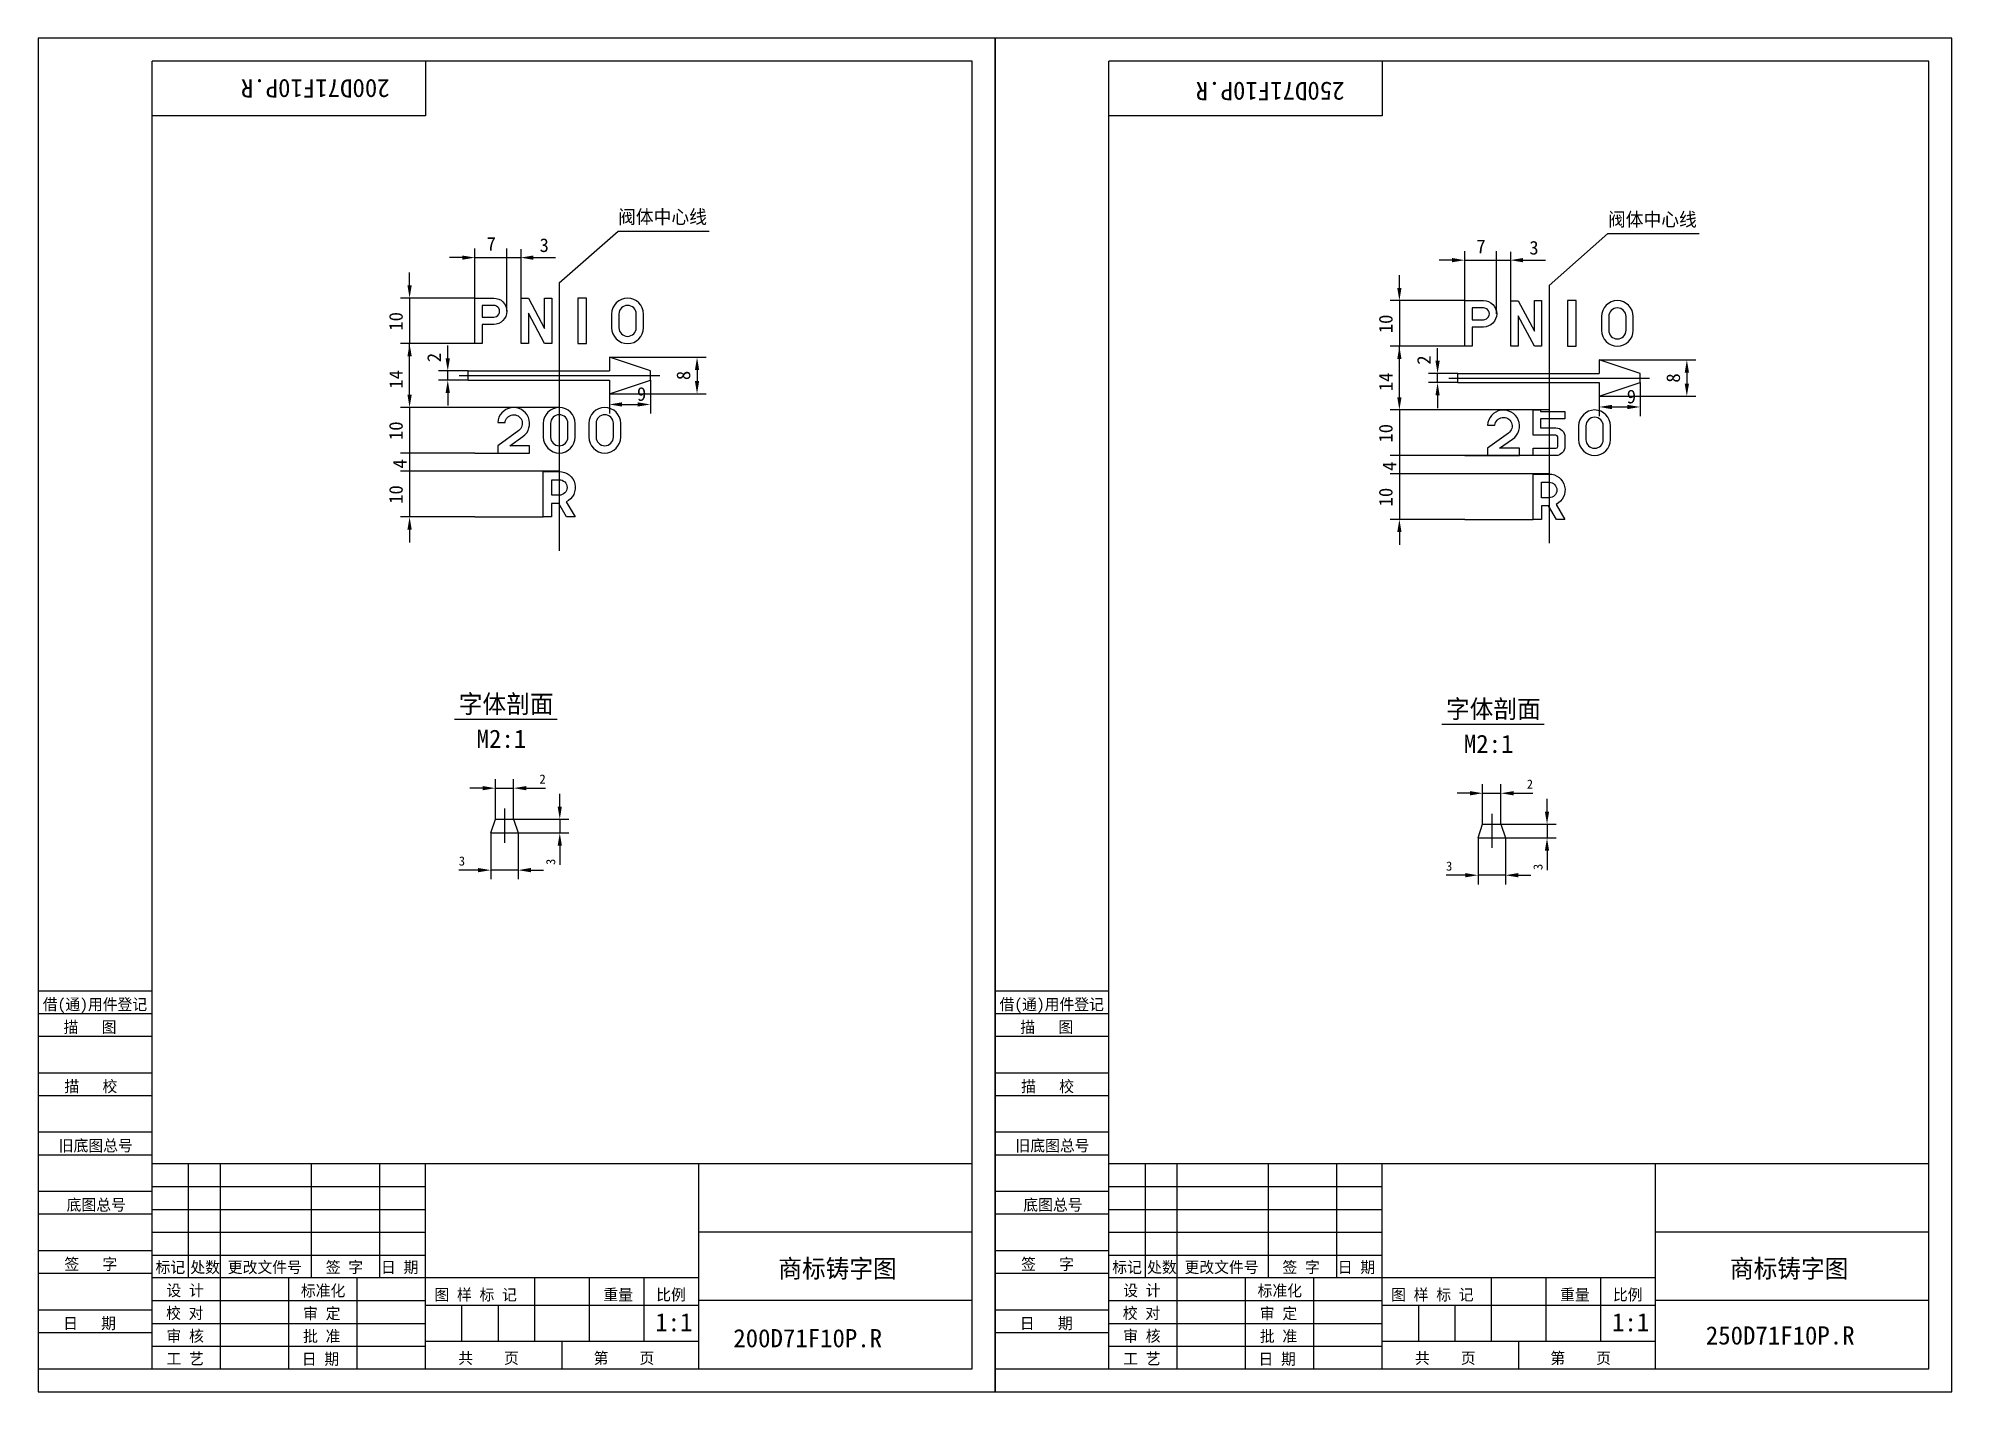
# Model space of a CAD drawing. Header units: metres. Extents: x 0 to 420, y 0 to 297.
import ezdxf

# ---------------------------------------------------------------- set-up
doc = ezdxf.new("R2010")
doc.units = ezdxf.units.M
for name, color, linetype in [('C', 6, 'Continuous'), ('D', 1, 'Continuous'), ('FL', 5, 'Continuous'), ('T', 7, 'Continuous'), ('TL', 4, 'Continuous')]:
    doc.layers.add(name, color=color, linetype=linetype)

# ---------------------------------------------------------------- blocks, each defined once
blk = doc.blocks.new('MZ2')
blk.add_lwpolyline([(4.61, 4.94), (0, 1.6), (0, 0), (7, 0), (7, 1.6), (2.65, 1.6), (5.51, 3.61, 1.6), (0.01, 6.67), (1.61, 6.67, -1.55)], format="xyb", close=True)
blk = doc.blocks.new('MZR')
at = {"linetype": 'CONTINUOUS'}
blk.add_lwpolyline([(3.5, 9.94, -0.8), (5.04, 3.29), (6.98, 0), (5.11, 0), (3.4, 2.94), (1.81, 2.94), (1.81, 0), (0, 0), (0, 9.94), (3.5, 9.94)], format="xyb", dxfattribs=at)
blk.add_lwpolyline([(1.84, 4.74), (1.84, 8.14), (3.51, 8.14, -1), (3.51, 4.74)], format="xyb", close=True, dxfattribs=at)
blk = doc.blocks.new('MZ0')
at = {"linetype": 'CONTINUOUS'}
for points in [[(7, 6.5, 0.41), (3.5, 10, 0.41), (0, 6.5), (0, 3.5, 0.41), (3.5, 0, 0.41), (7, 3.5)], [(5.4, 6.5, 0.41), (3.5, 8.4, 0.41), (1.6, 6.5), (1.6, 3.5, 0.41), (3.5, 1.6, 0.41), (5.4, 3.5)]]:
    blk.add_lwpolyline(points, format="xyb", close=True, dxfattribs=at)
blk = doc.blocks.new('MZN')
blk.add_lwpolyline([(0.12, 0), (0.12, 9.96), (1.72, 9.96), (5.28, 3.33), (5.28, 10), (6.88, 10), (6.88, 0), (5.28, 0), (1.72, 6.67), (1.72, 0)], close=True)
blk = doc.blocks.new('MZP')
blk.add_lwpolyline([(0, 0), (0, 10), (4.11, 10, -1), (4.11, 4.21), (1.6, 4.21), (1.6, 0)], format="xyb", close=True)
blk.add_lwpolyline([(4.11, 8.4), (1.6, 8.4), (1.6, 5.81), (4.11, 5.81)])
blk.add_arc((4.11, 7.11), 1.29, 269.71, 90.29)
blk = doc.blocks.new('MZ1')
blk.add_lwpolyline([(4.45, 0), (4.45, 10), (2.55, 10), (2.55, 0)], close=True)
blk = doc.blocks.new('MZ5')
blk.add_lwpolyline([(0, 0), (0, 1.6), (5, 1.6, 0.41), (5.4, 2), (5.4, 4.08, 0.41), (5, 4.48), (0, 4.48), (0, 10), (1.6, 10), (1.6, 9.64), (7, 9.64), (7, 8.04), (1.6, 8.04), (1.6, 6.08), (5, 6.08, -0.41), (7, 4.08), (7, 2, -0.41), (5, 0)], format="xyb", close=True)
blk = doc.blocks.new('TUKUN4')
at = {"layer": 'FL'}
for p, q in [((0, 297), (0, 0)), ((210, 297), (0, 297)), ((210, 0), (210, 297)), ((0, 78), (25, 78)), ((0, 70), (25, 70)), ((0, 65), (25, 65)), ((0, 57), (25, 57)), ((0, 52), (25, 52)), ((33, 25), (33, 50)), ((40, 5), (40, 50)), ((60, 25), (60, 50)), ((75, 25), (75, 50)), ((0, 44), (25, 44)), ((25, 45), (85, 45)), ((0, 39), (25, 39)), ((25, 40), (85, 40)), ((25, 35), (85, 35)), ((0, 31), (25, 31)), ((25, 30), (85, 30)), ((0, 26), (25, 26)), ((70, 5), (70, 25)), ((0, 18), (25, 18)), ((25, 20), (85, 20)), ((0, 13), (25, 13)), ((25, 15), (85, 15)), ((25, 10), (85, 10)), ((0, 0), (210, 0))]:
    blk.add_line(p, q, dxfattribs=at)
at = {"layer": 'TL'}
for p, q in [((25, 5), (25, 292)), ((205, 292), (25, 292)), ((85, 292), (85, 280)), ((205, 5), (205, 292)), ((85, 280), (25, 280)), ((0, 88), (25, 88)), ((0, 83), (25, 83)), ((205, 50), (25, 50)), ((85, 5), (85, 50)), ((145, 5), (145, 50)), ((205, 35), (145, 35)), ((145, 25), (25, 25)), ((55, 5), (55, 25)), ((109, 11), (109, 25)), ((121, 11), (121, 25)), ((133, 11), (133, 25)), ((85, 19), (145, 19)), ((93, 11), (93, 19)), ((101, 11), (101, 19)), ((205, 20), (145, 20)), ((145, 11), (85, 11)), ((115, 5), (115, 11)), ((0, 5), (205, 5))]:
    blk.add_line(p, q, dxfattribs=at)
at = {"layer": 'T'}
for s, p in [('借(通)用件登记', (1, 83.76)), ('描   图', (5.56, 78.76)), ('描   校', (5.74, 65.76)), ('旧底图总号', (4.49, 52.76)), ('底图总号', (6.22, 39.76)), ('签   字', (5.74, 26.76)), ('标记', (25.75, 26.07)), ('处数', (33.38, 26.07)), ('更改文件号', (41.61, 26.07)), ('签 字', (63.1, 26.07)), ('日 期', (75.23, 26.07)), ('设 计', (28.14, 20.99)), ('标准化', (57.65, 20.93)), ('图 样 标 记', (86.95, 20.04)), ('重量', (124.03, 20.04)), ('比例', (135.64, 20.04)), ('校 对', (28.05, 15.99)), ('审 定', (58.13, 15.93)), ('日   期', (5.45, 13.76)), ('审 核', (28.14, 10.99)), ('批 准', (58.13, 10.93)), ('工 艺', (28.14, 5.99)), ('日 期', (57.84, 5.93)), ('共    页', (92.18, 6.13)), ('第    页', (121.9, 6.13))]:
    blk.add_text(s, height=2.5, dxfattribs=at).set_placement(p)

msp = doc.modelspace()

# ---------------------------------------------------------------- linework, layer by layer
at = {"layer": 'C'}
for p, q in [((114.35, 243.34), (114.35, 184.51)), ((331.61, 242.78), (331.61, 186.18)), ((92.35, 222.99), (136.43, 222.99)), ((309.61, 222.43), (353.69, 222.43)), ((102.33, 127.95), (102.33, 120.46)), ((319.04, 126.83), (319.04, 119.34))]:
    msp.add_line(p, q, dxfattribs=at)
at = {"layer": 'D'}
for p, q in [((114.35, 243.34), (127.27, 254.69)), ((127.27, 254.69), (147.27, 254.69)), ((331.61, 242.78), (344.54, 254.13)), ((344.54, 254.13), (364.54, 254.13)), ((93.05, 248.87), (90.25, 248.87)), ((95.85, 239.99), (95.85, 250.87)), ((95.85, 248.87), (105.85, 248.87)), ((102.85, 237.09), (102.85, 250.87)), ((105.97, 239.95), (105.97, 250.73)), ((108.65, 248.87), (111.45, 248.87)), ((111.45, 248.87), (113.54, 248.87)), ((310.31, 248.31), (307.51, 248.31)), ((313.11, 239.43), (313.11, 250.31)), ((313.11, 248.31), (323.11, 248.31)), ((320.11, 236.53), (320.11, 250.31)), ((323.24, 239.39), (323.24, 250.17)), ((325.91, 248.31), (328.71, 248.31)), ((328.71, 248.31), (330.8, 248.31)), ((81.5, 242.79), (81.5, 245.59)), ((298.76, 242.23), (298.76, 245.03)), ((95.85, 239.99), (79.5, 239.99)), ((81.5, 239.99), (81.5, 229.99)), ((313.11, 239.43), (296.76, 239.43)), ((298.76, 239.43), (298.76, 229.43)), ((95.85, 229.99), (79.5, 229.99)), ((81.5, 218.79), (81.5, 229.99)), ((89.88, 226.79), (89.88, 229.59)), ((125.35, 226.99), (146.6, 226.99)), ((313.11, 229.43), (296.76, 229.43)), ((298.76, 218.23), (298.76, 229.43)), ((307.14, 226.23), (307.14, 229.03)), ((94.35, 223.99), (87.88, 223.99)), ((89.88, 221.99), (89.88, 223.99)), ((144.6, 224.19), (144.6, 221.79)), ((311.61, 223.43), (305.14, 223.43)), ((307.14, 221.43), (307.14, 223.43)), ((342.61, 226.43), (363.86, 226.43)), ((361.86, 223.63), (361.86, 221.23)), ((94.35, 221.99), (87.88, 221.99)), ((89.88, 219.19), (89.88, 216.39)), ((125.35, 218.99), (146.6, 218.99)), ((125.35, 218.99), (125.35, 214.65)), ((134.35, 221.99), (134.35, 214.65)), ((311.61, 221.43), (305.14, 221.43)), ((307.14, 218.63), (307.14, 215.83)), ((342.61, 218.43), (363.86, 218.43)), ((342.61, 218.43), (342.61, 214.09)), ((351.61, 221.43), (351.61, 214.09)), ((114.35, 215.99), (79.5, 215.99)), ((81.5, 215.99), (81.5, 205.99)), ((128.15, 216.65), (131.55, 216.65)), ((331.61, 215.43), (296.76, 215.43)), ((298.76, 215.43), (298.76, 205.43)), ((345.41, 216.09), (348.81, 216.09)), ((95.85, 205.99), (79.5, 205.99)), ((81.5, 205.99), (81.5, 200.39)), ((95.85, 205.99), (100.85, 205.99)), ((114.35, 201.99), (79.5, 201.99)), ((81.5, 201.99), (81.5, 191.99)), ((331.61, 205.43), (296.76, 205.43)), ((298.76, 205.43), (298.76, 199.83)), ((313.11, 205.43), (318.11, 205.43)), ((331.61, 201.43), (296.76, 201.43)), ((298.76, 201.43), (298.76, 191.43)), ((95.85, 191.99), (79.5, 191.99)), ((81.5, 189.19), (81.5, 186.39)), ((95.85, 191.99), (110.85, 191.99)), ((313.11, 191.43), (296.76, 191.43)), ((313.11, 191.43), (328.11, 191.43)), ((298.76, 188.63), (298.76, 185.83)), ((91.37, 147.58), (113.87, 147.58)), ((308.07, 146.47), (330.57, 146.47)), ((100.33, 125.62), (100.33, 134.45)), ((104.33, 125.62), (104.33, 134.45)), ((97.53, 132.45), (94.73, 132.45)), ((100.33, 132.45), (104.33, 132.45)), ((107.13, 132.45), (109.93, 132.45)), ((109.93, 132.45), (111.36, 132.45)), ((114.47, 128.42), (114.47, 131.22)), ((314.24, 131.33), (311.44, 131.33)), ((317.04, 124.51), (317.04, 133.33)), ((317.04, 131.33), (321.04, 131.33)), ((321.04, 124.51), (321.04, 133.33)), ((323.84, 131.33), (326.64, 131.33)), ((326.64, 131.33), (328.06, 131.33)), ((331.17, 127.31), (331.17, 130.11)), ((99.33, 122.62), (99.33, 112.46)), ((104.33, 125.62), (116.47, 125.62)), ((105.33, 122.62), (105.33, 112.46)), ((105.33, 122.62), (116.47, 122.62)), ((114.47, 125.62), (114.47, 122.62)), ((321.04, 124.51), (333.17, 124.51)), ((331.17, 124.51), (331.17, 121.51)), ((114.47, 119.82), (114.47, 117.02)), ((316.04, 121.51), (316.04, 111.34)), ((322.04, 121.51), (333.17, 121.51)), ((322.04, 121.51), (322.04, 111.34)), ((331.17, 118.71), (331.17, 115.91)), ((93.73, 114.46), (92.31, 114.46)), ((96.53, 114.46), (93.73, 114.46)), ((105.33, 114.46), (99.33, 114.46)), ((108.13, 114.46), (110.93, 114.46)), ((114.47, 117.02), (114.47, 115.6)), ((331.17, 115.91), (331.17, 114.48)), ((310.44, 113.34), (309.01, 113.34)), ((313.24, 113.34), (310.44, 113.34)), ((322.04, 113.34), (316.04, 113.34)), ((324.84, 113.34), (327.64, 113.34))]:
    msp.add_line(p, q, dxfattribs=at)
for points in [[(93.05, 249.33), (93.05, 248.4), (95.85, 248.87)], [(108.65, 249.33), (108.65, 248.4), (105.85, 248.87)], [(310.31, 248.78), (310.31, 247.84), (313.11, 248.31)], [(325.91, 248.78), (325.91, 247.84), (323.11, 248.31)], [(81.03, 242.79), (81.97, 242.79), (81.5, 239.99)], [(298.3, 242.23), (299.23, 242.23), (298.76, 239.43)], [(81.03, 227.19), (81.97, 227.19), (81.5, 229.99)], [(144.13, 224.19), (145.06, 224.19), (144.6, 226.99)], [(298.3, 226.63), (299.23, 226.63), (298.76, 229.43)], [(89.41, 226.79), (90.35, 226.79), (89.88, 223.99)], [(306.68, 226.23), (307.61, 226.23), (307.14, 223.43)], [(361.39, 223.63), (362.33, 223.63), (361.86, 226.43)], [(81.03, 218.79), (81.97, 218.79), (81.5, 215.99)], [(89.41, 219.19), (90.35, 219.19), (89.88, 221.99)], [(144.13, 221.79), (145.06, 221.79), (144.6, 218.99)], [(306.68, 218.63), (307.61, 218.63), (307.14, 221.43)], [(361.39, 221.23), (362.33, 221.23), (361.86, 218.43)], [(128.15, 217.12), (128.15, 216.18), (125.35, 216.65)], [(131.55, 217.12), (131.55, 216.18), (134.35, 216.65)], [(298.3, 218.23), (299.23, 218.23), (298.76, 215.43)], [(345.41, 216.56), (345.41, 215.62), (342.61, 216.09)], [(348.81, 216.56), (348.81, 215.62), (351.61, 216.09)], [(81.03, 189.19), (81.97, 189.19), (81.5, 191.99)], [(298.3, 188.63), (299.23, 188.63), (298.76, 191.43)], [(97.53, 132.91), (97.53, 131.98), (100.33, 132.45)], [(107.13, 132.91), (107.13, 131.98), (104.33, 132.45)], [(314.24, 131.8), (314.24, 130.86), (317.04, 131.33)], [(323.84, 131.8), (323.84, 130.86), (321.04, 131.33)], [(114, 128.42), (114.93, 128.42), (114.47, 125.62)], [(330.7, 127.31), (331.63, 127.31), (331.17, 124.51)], [(114, 119.82), (114.93, 119.82), (114.47, 122.62)], [(330.7, 118.71), (331.63, 118.71), (331.17, 121.51)], [(96.53, 114.93), (96.53, 113.99), (99.33, 114.46)], [(108.13, 114.93), (108.13, 113.99), (105.33, 114.46)], [(313.24, 113.81), (313.24, 112.88), (316.04, 113.34)], [(324.84, 113.81), (324.84, 112.88), (322.04, 113.34)]]:
    msp.add_solid(points, dxfattribs=at)
at = {"layer": 'TL'}
for p, q in [((125.35, 226.99), (125.35, 223.99)), ((134.35, 223.99), (125.35, 226.99)), ((94.35, 223.99), (125.35, 223.99)), ((94.35, 221.99), (94.35, 223.99)), ((134.35, 221.99), (134.35, 223.99)), ((311.61, 223.43), (342.61, 223.43)), ((311.61, 221.43), (311.61, 223.43)), ((351.61, 223.43), (342.61, 226.43)), ((342.61, 226.43), (342.61, 223.43)), ((351.61, 221.43), (351.61, 223.43)), ((94.35, 221.99), (125.35, 221.99)), ((125.35, 218.99), (134.35, 221.99)), ((125.35, 221.99), (125.35, 218.99)), ((311.61, 221.43), (342.61, 221.43)), ((342.61, 218.43), (351.61, 221.43)), ((342.61, 221.43), (342.61, 218.43)), ((99.33, 122.62), (100.33, 125.62)), ((99.33, 122.62), (105.33, 122.62)), ((100.33, 125.62), (104.33, 125.62)), ((104.33, 125.62), (105.33, 122.62)), ((316.04, 121.51), (317.04, 124.51)), ((317.04, 124.51), (321.04, 124.51)), ((321.04, 124.51), (322.04, 121.51)), ((316.04, 121.51), (322.04, 121.51))]:
    msp.add_line(p, q, dxfattribs=at)

# ---------------------------------------------------------------- block references
at = {"layer": 'D'}
for p in [(0, 0), (210, 0)]:
    msp.add_blockref('TUKUN4', p, dxfattribs=at)
at = {"layer": 'TL'}
for name, p in [('MZP', (95.85, 229.99)), ('MZN', (105.85, 229.99)), ('MZ1', (115.85, 229.99)), ('MZ0', (125.85, 229.99)), ('MZP', (313.11, 229.43)), ('MZN', (323.11, 229.43)), ('MZ1', (333.11, 229.43)), ('MZ0', (343.11, 229.43)), ('MZ2', (100.85, 205.99)), ('MZ0', (110.85, 205.99)), ('MZ0', (120.85, 205.99)), ('MZ2', (318.11, 205.43)), ('MZ5', (328.11, 205.43)), ('MZ0', (338.11, 205.43)), ('MZR', (110.85, 191.99)), ('MZR', (328.11, 191.43))]:
    msp.add_blockref(name, p, dxfattribs=at)

# ---------------------------------------------------------------- texts
at = {"layer": 'D'}
for s, height, rotation, p in [('200D71F10P.R', 4, 180, (77.13, 288)), ('250D71F10P.R', 4, 180, (286.73, 287.41)), ('10', 3, 90, (80, 232.84)), ('10', 3, 90, (297.26, 232.28)), ('2', 3, 90, (88.38, 225.93)), ('2', 3, 90, (305.64, 225.37)), ('14', 3, 90, (80.02, 220.11)), ('8', 3, 90, (143.1, 221.99)), ('14', 3, 90, (297.28, 219.55)), ('8', 3, 90, (360.36, 221.43)), ('10', 3, 90, (80, 208.84)), ('10', 3, 90, (297.26, 208.28)), ('4', 3, 90, (80.85, 202.61)), ('4', 3, 90, (298.11, 202.05)), ('10', 3, 90, (80, 194.84)), ('10', 3, 90, (297.26, 194.28)), ('3', 2, 90, (113.47, 115.6)), ('3', 2, 90, (330.17, 114.48))]:
    msp.add_text(s, height=height, rotation=rotation, dxfattribs=at).set_placement(p)
for s, height, p in [('阀体中心线', 3, (127.27, 256.31)), ('阀体中心线', 3, (344.54, 255.75)), ('7', 3, (98.4, 250.37)), ('3', 3, (110.03, 250.1)), ('7', 3, (315.66, 249.81)), ('3', 3, (327.29, 249.54)), ('9', 3, (131.41, 217.44)), ('9', 3, (348.67, 216.88)), ('字体剖面', 4, (92.3, 148.93)), ('字体剖面', 4, (309, 147.82)), ('M2:1', 4, (96.22, 141.29)), ('M2:1', 4, (312.92, 140.17)), ('2', 2, (110.02, 133.45)), ('2', 2, (326.73, 132.33)), ('3', 2, (92.31, 115.46)), ('3', 2, (309.01, 114.34)), ('商标铸字图', 4, (162.44, 25.02)), ('商标铸字图', 4, (371.32, 25.02)), ('1:1', 4, (135.43, 13.25)), ('1:1', 4, (345.43, 13.25)), ('200D71F10P.R', 4, (152.56, 9.75)), ('250D71F10P.R', 4, (366.02, 10.36))]:
    msp.add_text(s, height=height, dxfattribs=at).set_placement(p)

doc.saveas('drawing.dxf')
